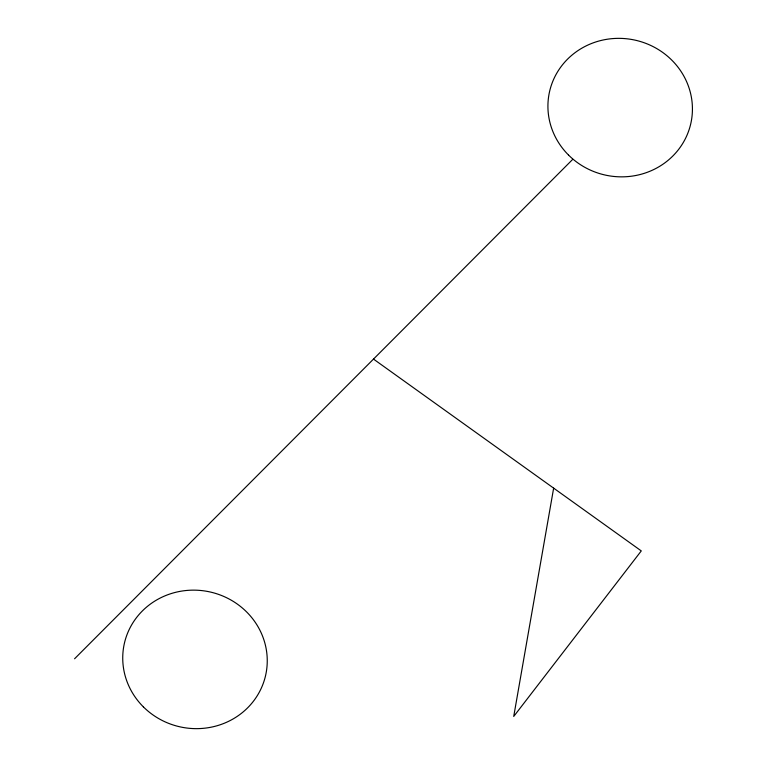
<?xml version="1.0" encoding="UTF-8"?>
<svg xmlns="http://www.w3.org/2000/svg" width="767" height="767" viewBox="0 0 767 767"><rect width="100%" height="100%" fill="white"/><g stroke="black" fill="none" stroke-linecap="round" stroke-linejoin="round"><path stroke-width="1.15" d="M553.649 488.128L513.727 716.445L641.279 550.907L373.5 359.09M74.572 658.776L572.786 159.296M143.371 706.867A72.414 69.097 12.5 0 0 264.596 679.322A72.414 69.097 12.5 0 0 177.014 591.99A72.414 69.097 12.5 0 0 143.371 706.867M568.558 155.078A72.414 69.097 12.5 0 0 689.773 127.533A72.414 69.097 12.5 0 0 602.191 40.2A72.414 69.097 12.5 0 0 568.558 155.078"/></g></svg>
